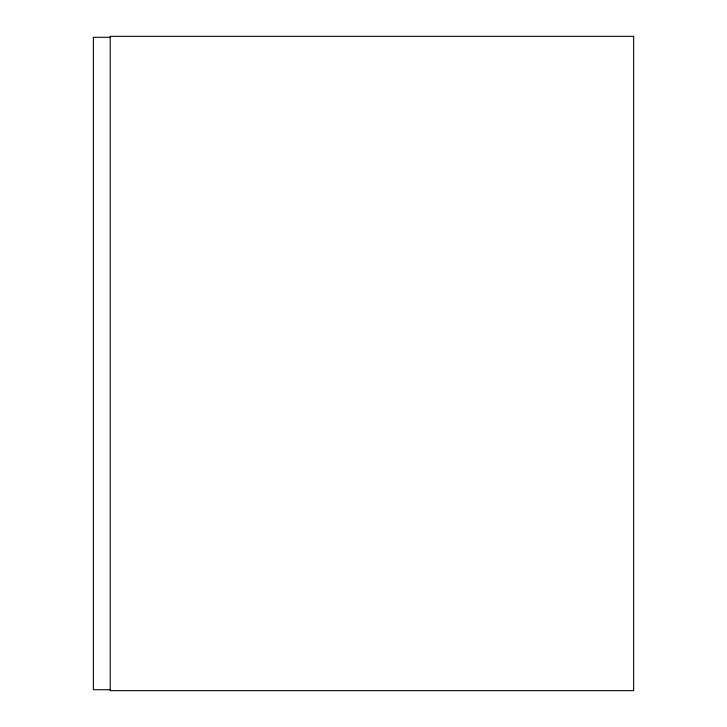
<?xml version="1.0" encoding="UTF-8"?>
<svg xmlns="http://www.w3.org/2000/svg" width="727" height="727" viewBox="0 0 727 727"><rect width="100%" height="100%" fill="white"/><g stroke="black" fill="none" stroke-linecap="round" stroke-linejoin="round"><path stroke-width="1.09" d="M110.195 37.286L93.365 37.286L93.365 689.714L110.195 689.714M633.635 36.35L110.195 36.35L110.195 690.65L633.635 690.65L633.635 36.35"/></g></svg>
